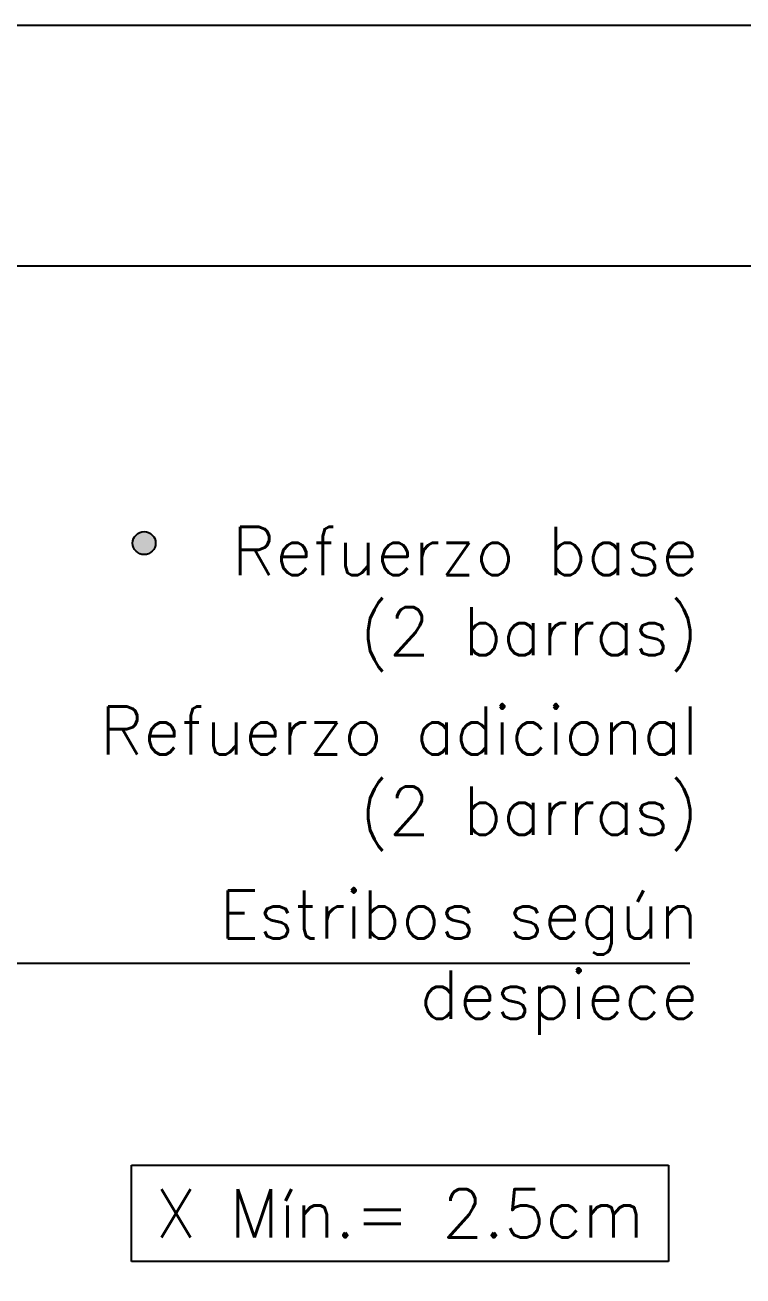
# Model space of a CAD drawing. Header units: millimetres. Extents: x 0 to 212, y -9 to 41.
# Drawn here: x 30.918 to 31.514, y -1.825 to -0.786 of the extents above; entities that cross this region are included whole.
import ezdxf

# ---------------------------------------------------------------- set-up
doc = ezdxf.new("R2010")
doc.units = ezdxf.units.MM
doc.header["$LTSCALE"] = 0.01
for name, color, linetype in [('FC_COTAS', 1, 'Continuous'), ('FC_R-80', 11, 'Continuous'), ('FC_REFUERZO 2', 1, 'Continuous')]:
    doc.layers.add(name, color=color, linetype=linetype)
doc.layers.add('FC_HOJA', color=230, linetype='Continuous', plot=False)
doc.styles.add('FC_TEXT1', font='romans.shx')
doc.dimstyles.new('FC_COTAS$7', dxfattribs={"dimtxt": 0.002, "dimasz": 0.002, "dimexe": 0, "dimexo": 0, "dimgap": 0.000375, "dimtad": 2, "dimtih": 1, "dimtoh": 1, "dimzin": 0, "dimdsep": 46, "dimtxsty": 'FC_TEXT1', "dimblk": 'DOT', "dimcen": 0.09, "dimclrd": 256, "dimclre": 256, "dimclrt": 11, "dimadec": 0, "dimazin": 0, "dimtfac": 1, "dimtix": 1, "dimtmove": 2, "dimatfit": 3, "dimfxl": 1.002, "dimtolj": 1, "dimtzin": 0, "dimlwd": -1, "dimarcsym": 0})

# ---------------------------------------------------------------- blocks, each defined once
blk = doc.blocks.new('_Dot')
at = {"color": 0, "linetype": 'ByBlock', "lineweight": -2}
blk.add_line((-0.5, 0), (-1, 0), dxfattribs=at)
at = {"color": 0, "linetype": 'ByBlock', "const_width": 0.5}
blk.add_lwpolyline([(-0.25, 0, 1), (0.25, 0, 1)], format="xyb", close=True, dxfattribs=at)

msp = doc.modelspace()

# ---------------------------------------------------------------- hatches: boundary and pattern name
at = {"layer": 'FC_REFUERZO 2'}
msp.add_hatch(color=256, dxfattribs=at).paths.add_polyline_path([(31.0167, -1.2263, -1), (31.0167, -1.2072, -1)])

# ---------------------------------------------------------------- linework, layer by layer
at = {"layer": 'FC_HOJA', "ltscale": 0.6}
msp.add_lwpolyline([(27.8285, -0.7865), (34.0202, -0.7865), (34.0202, -3.3188), (27.8285, -3.3188)], close=True, dxfattribs=at)
msp.add_lwpolyline([(27.8285, -0.9865), (34.0202, -0.9865)], dxfattribs=at)
at = {"layer": 'FC_REFUERZO 2'}
msp.add_circle((31.0167, -1.2168), 0.00954, dxfattribs=at)

# ---------------------------------------------------------------- texts
at = {"layer": 'FC_COTAS', "color": 11, "char_height": 0.04, "attachment_point": 9, "style": 'FC_TEXT1'}
for s, insert in [('Refuerzo base\\P(2 barras)', (31.4771, -1.3233)), ('Refuerzo adicional\\P(2 barras)', (31.4771, -1.4724)), ('Estribos según\\Pdespiece', (31.4771, -1.6252))]:
    msp.add_mtext(s, dxfattribs=dict(at, insert=insert))
at = {"layer": 'FC_R-80', "color": 11, "insert": (31.2292, -1.7935), "char_height": 0.04, "attachment_point": 8, "style": 'FC_TEXT1', "bg_fill": 16, "box_fill_scale": 1.5, "bg_fill_color": 256, "bg_fill_transparency": 0}
msp.add_mtext('X Mín.= 2.5cm', dxfattribs=at)

# ---------------------------------------------------------------- leaders
at = {"layer": 'FC_COTAS', "annotation_type": 0, "has_hookline": 1, "hookline_direction": 0, "text_width": 0.4362}
msp.add_leader([(30.8202, -1.5658), (31.0334, -1.5658)], dimstyle='FC_COTAS$7', override={"dimscale": 0, "dimgap": 0.000375, "dimtad": 1}, dxfattribs=at)

doc.saveas('drawing.dxf')
